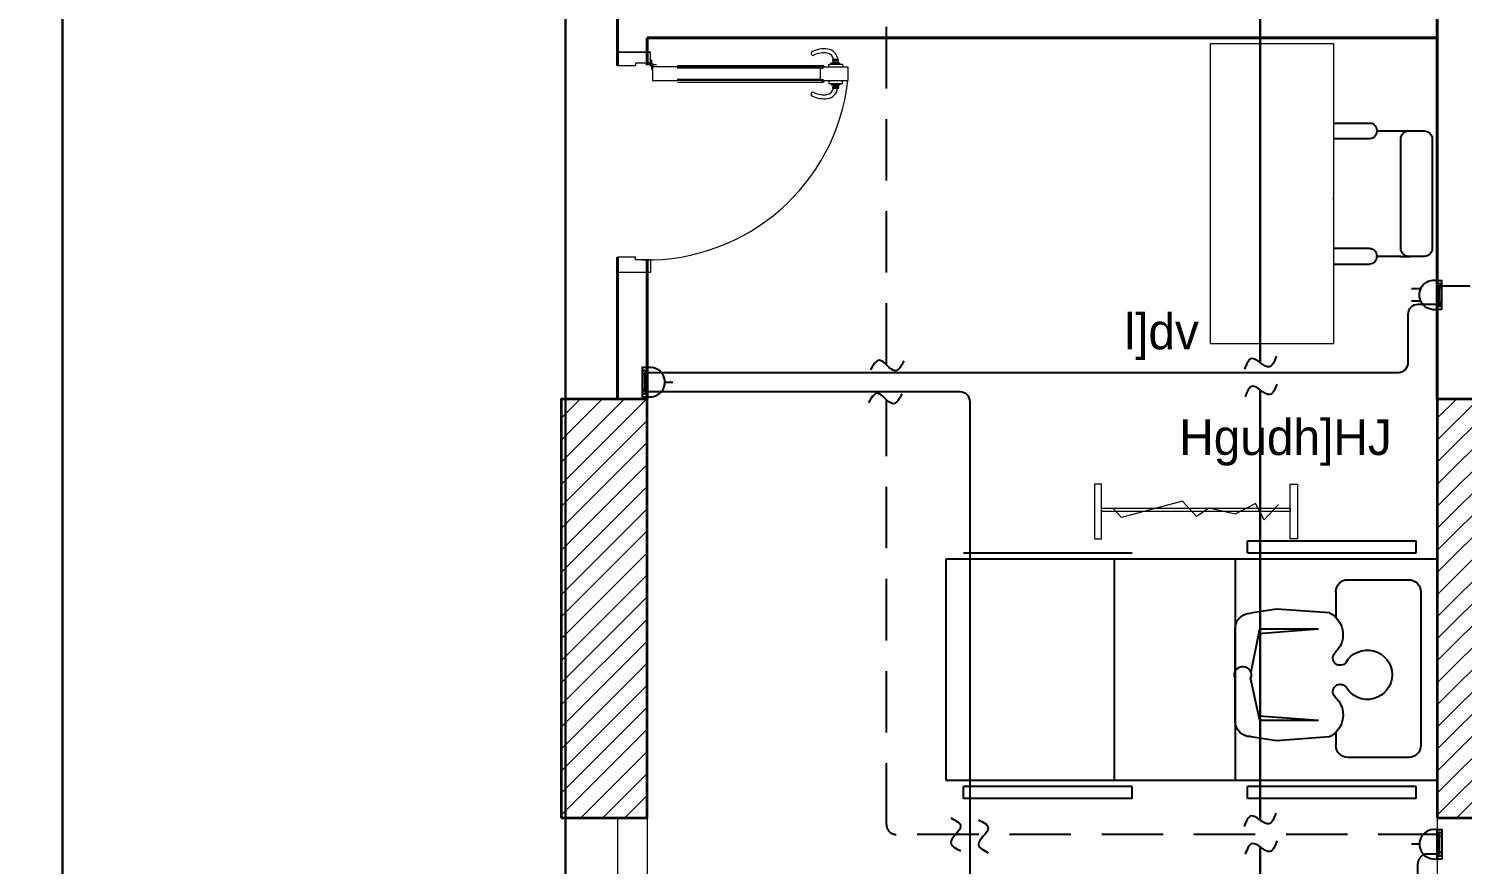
# Model space of a CAD drawing. Header units: inches. Extents: x 3955 to 4125, y 4886 to 4983.
# Drawn here: x 4036.24 to 4042.08, y 4931.27 to 4934.67 of the extents above; entities that cross this region are included whole.
import ezdxf

# ---------------------------------------------------------------- set-up
doc = ezdxf.new("R2010")
doc.units = ezdxf.units.IN
doc.header["$MEASUREMENT"] = 0
doc.linetypes.add('HIDDEN', pattern=[0.375, 0.25, -0.125])
doc.layers.get('0').update_dxf_attribs({"lineweight": 35})
for name, color, linetype, lineweight in [('Column(S)', 24, 'Continuous', 35), ('DIM IN', 12, 'Continuous', 15), ('DOOR', 24, 'Continuous', 18), ('hatch col(S)', 45, 'Continuous', 15), ('Shop Drawing', 3, 'Continuous', 30), ('TEXT', 152, 'Continuous', 30), ('walls', 7, 'Continuous', 40)]:
    doc.layers.add(name, color=color, linetype=linetype, lineweight=lineweight)
for name, color, linetype in [('E Wiring', 1, 'HIDDEN'), ('E-CUT', 30, 'Continuous'), ('E-POWER', 3, 'Continuous'), ('finish', 32, 'Continuous'), ('N Wiring', 255, 'Continuous'), ('UMG-ML', 251, 'Continuous')]:
    doc.layers.add(name, color=color, linetype=linetype)
doc.styles.add('SOSA', font='sosa.shx')

# ---------------------------------------------------------------- blocks, each defined once
blk = doc.blocks.new('A$C73D03C2A')
at = {"layer": 'DOOR', "linetype": 'Continuous'}
for p, q in [((0.0714, 0.8128), (0.0714, 0.9107)), ((0.0714, 0.9107), (0.1258, 0.9107)), ((0.1258, 0.8128), (0.1258, 0.9107)), ((0.0412, 0.8522), (0.0412, 0.8715)), ((0.0463, 0.8522), (0.0463, 0.8715)), ((0.0466, 0.8522), (0.0466, 0.8721)), ((0.0529, 0.8721), (0.0466, 0.8721)), ((0.0529, 0.8522), (0.0466, 0.8522)), ((0.0529, 0.8522), (0.0529, 0.8721)), ((0.0551, 0.8453), (0.0551, 0.879)), ((0.0605, 0.879), (0.0551, 0.879)), ((0.0605, 0.8351), (0.0605, 0.8895)), ((0.0605, 0.8895), (0.0714, 0.8895)), ((0.1367, 0.8895), (0.1258, 0.8895)), ((0.1367, 0.8351), (0.1367, 0.8895)), ((0.1367, 0.879), (0.1421, 0.879)), ((0.1421, 0.8453), (0.1421, 0.879)), ((0.1443, 0.8721), (0.1506, 0.8721)), ((0.1443, 0.8522), (0.1443, 0.8721)), ((0.1443, 0.8522), (0.1506, 0.8522)), ((0.1506, 0.8522), (0.1506, 0.8721)), ((0.156, 0.8721), (0.1558, 0.8721)), ((0.156, 0.8522), (0.156, 0.8721)), ((0.0605, 0.8453), (0.0551, 0.8453)), ((0.0714, 0.8351), (0.0605, 0.8351)), ((0.0659, 0.2365), (0.0659, 0.8124)), ((0.0706, 0.8171), (0.0706, 0.8076)), ((0.0714, 0.8128), (0.0714, 0.2363)), ((0.0757, 0.8128), (0.0714, 0.8128)), ((0.0757, 0.8019), (0.0757, 0.8128)), ((0.0757, 0.8019), (0.0757, 0.2363)), ((0.0757, 0.8019), (0.1214, 0.8019)), ((0.1214, 0.8019), (0.1214, 0.8128)), ((0.1214, 0.8128), (0.1258, 0.8128)), ((0.1214, 0.8019), (0.1214, 0.2363)), ((0.1258, 0.8351), (0.1367, 0.8351)), ((0.1258, 0.8128), (0.1258, 0.2363)), ((0.1266, 0.8171), (0.1266, 0.8076)), ((0.1313, 0.2365), (0.1313, 0.8124)), ((0.1367, 0.8453), (0.1421, 0.8453)), ((0.0714, 0.2363), (0.0714, 0.1384)), ((0.1258, 0.1384), (0.1258, 0.2363)), ((0.0127, 0), (0.0127, 0.1306)), ((0.0563, 0.1306), (0.0127, 0.1306)), ((0.0563, 0.1306), (0.0563, 0.0707)), ((0.0714, 0.1384), (0.1258, 0.1384)), ((0.8351, 0.1306), (0.8351, 0.0707)), ((0.8351, 0.1306), (0.8839, 0.1306)), ((0.8839, 0), (0.8839, 0.1306)), ((0.0563, 0.0707), (0.0671, 0.0707)), ((0.0671, 0.0707), (0.0671, 0)), ((0.8242, 0.0707), (0.8242, 0)), ((0.8351, 0.0707), (0.8242, 0.0707)), ((0.0671, 0), (0.0127, 0)), ((0.8242, 0), (0.8839, 0))]:
    blk.add_line(p, q, dxfattribs=at)
at = {"layer": 'DOOR'}
for p, q in [((0.0127, 0.1307), (0.0127, 0)), ((0.0127, 0.1307), (0.0127, 0)), ((0.0127, 0.1307), (0.0127, 0)), ((0.0435, 0.1345), (0.0822, 0.1345)), ((0.0563, 0.1306), (0.0714, 0.1384)), ((0.0638, 0.1538), (0.0638, 0.1152))]:
    blk.add_line(p, q, dxfattribs=at)
at = {"layer": 'DOOR', "linetype": 'Continuous'}
blk.add_circle((0.0638, 0.1345), 0.00617, dxfattribs=at)
at = {"layer": 'DOOR'}
blk.add_arc((0.0349, 0.1156), 0.8003, 358.9289, 83.4773, dxfattribs=at)
at = {"layer": 'DOOR', "linetype": 'Continuous'}
for centre, radius, start, end in [((0.0462, 0.8251), 0.0459, 96.2766, 172.4946), ((0.0462, 0.8251), 0.0297, 99.7089, 172.4946), ((0.0437, 0.8715), 0.00259, 0, 180), ((0.0437, 0.8522), 0.00259, 180, 0), ((0.1532, 0.8721), 0.00262, 0, 192.4511), ((0.1532, 0.8522), 0.00262, 167.5489, 0), ((0.151, 0.8244), 0.0459, 7.5054, 83.7234), ((0.151, 0.8244), 0.0297, 7.5054, 80.2911), ((0.1052, 0.8173), 0.1054, 172.4946, 205.9899), ((0.106, 0.8158), 0.0903, 171.5898, 204.9077), ((0.0706, 0.8124), 0.00476, 90, 270), ((0.1266, 0.8124), 0.00476, 270, 90), ((0.0912, 0.8151), 0.0903, 335.0923, 8.4102), ((0.092, 0.8166), 0.1054, 334.0101, 7.5054), ((0.0179, 0.7732), 0.00773, 195.2913, 36.6885), ((0.1793, 0.7725), 0.00773, 143.3115, 344.7087)]:
    blk.add_arc(centre, radius, start, end, dxfattribs=at)
blk = doc.blocks.new('d33dd3')
at = {"layer": 'UMG-ML'}
for p, q in [((-0.2736, -0.6875, 0), (-0.2736, 1.3125, 0)), ((-0.2736, 1.3125, 0), (0.6264, 1.3125, 0)), ((0.6264, 1.3125, 0), (0.6264, -0.6875, 0)), ((-0.3478, 1.2266, 0), (-0.3478, 0.5408, 0)), ((-0.3478, 1.2266, 0), (-0.2986, 1.2266, 0)), ((-0.2986, 1.2266, 0), (-0.2986, 0.5408, 0)), ((0.4933, 1.2456, 0), (-0.132, 1.2456, 0)), ((0.6514, 1.2266, 0), (0.7006, 1.2266, 0)), ((0.6514, 0.5408, 0), (0.6514, 1.2266, 0)), ((0.7006, 0.5408, 0), (0.7006, 1.2266, 0)), ((-0.1813, 1.1964, 0), (-0.1813, 0.949, 0)), ((0.5425, 0.949, 0), (0.5425, 1.1964, 0)), ((-0.079, 0.8998, 0), (-0.132, 0.8998, 0)), ((0.4933, 0.8998, 0), (0.3893, 0.8998, 0)), ((-0.0974, 0.8741, 0), (-0.1129, 0.6585, 0)), ((-0.0303, 0.83, 0), (-0.0306, 0.5902, 0)), ((-0.0303, 0.83, 0), (-0.0123, 0.5863, 0)), ((0.341, 0.8296, 0), (0.3224, 0.5859, 0)), ((0.341, 0.8296, 0), (0.3407, 0.5898, 0)), ((0.4083, 0.8735, 0), (0.4233, 0.6578, 0)), ((-0.1129, 0.6585, 0), (-0.0964, 0.5537, 0)), ((0.4233, 0.6578, 0), (0.4065, 0.5531, 0)), ((-0.0306, 0.5902, 0), (0.1437, 0.5533, 0)), ((0.3407, 0.5898, 0), (0.1666, 0.5534, 0)), ((-0.3478, 0.5408, 0), (-0.2986, 0.5408, 0)), ((0.6514, 0.5408, 0), (0.7006, 0.5408, 0)), ((-0.2736, 0.4921, 0), (0.6264, 0.4921, 0)), ((-0.0336, 0.4908, 0), (0.1403, 0.4906, 0)), ((0.1701, 0.4905, 0), (0.3435, 0.4903, 0)), ((-0.3478, 0.0708), (-0.3478, -0.615, 0)), ((-0.3478, 0.0708), (-0.2986, 0.0708)), ((-0.2986, 0.0708), (-0.2986, -0.615, 0)), ((0.6514, -0.615, 0), (0.6514, 0.0708)), ((-0.2736, 0), (0.6264, 0)), ((-0.3478, -0.615, 0), (-0.2986, -0.615, 0)), ((0.6264, -0.6875, 0), (-0.2736, -0.6875, 0))]:
    blk.add_line(p, q, dxfattribs=at)
at = {"layer": 'UMG-ML', "extrusion": (2.41083e-16, 3.09637e-09, 1)}
for centre, major_axis, start_param, end_param in [((-0.132, 1.1964, 0), (-0.0348, 0.0348), -0.785398, 0.785398), ((0.4933, 1.1964, 0), (0.0348, 0.0348), 5.497787, 7.068583), ((0.1556, 1.0283, 0), (0.0711, 0.0711), 4.437256, 9.697548), ((-0.132, 0.949, 0), (0.0348, 0.0348), 2.356194, 3.926991), ((0.087, 0.9178, 0), (-0.0211, 0.0211), 1.847116, 4.797711), ((0.2239, 0.9176, 0), (0.0211, 0.0211), 1.483111, 4.433706), ((0.4933, 0.949, 0), (-0.0348, 0.0348), 2.356194, 3.926991), ((-0.0081, 0.8294, 0), (0.0706, 0.0706), 6.221447, 8.175497), ((0.0951, 0.9325, 0), (-0.033, 0.033), 1.439158, 1.849731), ((0.2159, 0.9324, 0), (0.033, 0.033), 4.431091, 4.841664), ((0.3189, 0.829, 0), (0.0706, 0.0706), 5.959307, 7.791512), ((-0.0335, 0.5536, 0), (0.0444, 0.0444), 2.355013, 3.925809), ((0.1552, 0.5212, 0), (-0.0241, 0.0241), 1.902531, 5.841527), ((0.3436, 0.5532, 0), (0.0444, 0.0444), 3.925809, 5.496605)]:
    blk.add_ellipse(centre, major_axis=major_axis, ratio=1, start_param=start_param, end_param=end_param, dxfattribs=at)
blk = doc.blocks.new('A$C62E15A51')
at = {"layer": 'UMG-ML', "color": 34}
for p, q in [((0.0319, 0.3725), (0.0319, 0.3086)), ((0.5106, 0.4044), (0.0638, 0.4044)), ((0.5425, 0.3086), (0.5425, 0.3725)), ((0.0319, 0.2767), (0.0319, 0.3163)), ((0.5425, 0.2767), (0.5425, 0.3163)), ((0.0319, 0.2767), (0.0319, 0.1787)), ((0.0638, 0.2767), (0.5106, 0.2767)), ((0.5425, 0.1787), (0.5425, 0.2767)), ((0.0287, 0.1787), (0.0351, 0.1787)), ((0.5457, 0.1787), (0.5393, 0.1787)), ((0, 0.0044), (0, 0.15)), ((0.0638, 0.15), (0.0638, 0.0044)), ((0.5106, 0.15), (0.5106, 0.0044)), ((0.5744, 0.0044), (0.5744, 0.15)), ((0.269, 0), (0.269, 0.0044))]:
    blk.add_line(p, q, dxfattribs=at)
for centre, radius, start, end in [((0.0638, 0.3725), 0.0319, 90.00034, 180.00034), ((0.5106, 0.3725), 0.0319, 0.00034, 90.00034), ((0.0638, 0.3086), 0.0319, 180.00034, 270.00034), ((0.5106, 0.3086), 0.0319, 270.00034, 0.00034), ((0.0287, 0.15), 0.0287, 90.00034, 180.00034), ((0.0351, 0.15), 0.0287, 0.00034, 90.00034), ((0.5393, 0.15), 0.0287, 90.00034, 180.00034), ((0.5457, 0.15), 0.0287, 0.00034, 90.00034)]:
    blk.add_arc(centre, radius, start, end, dxfattribs=at)
blk = doc.blocks.new('S2')
at = {"linetype": 'Continuous'}
for p, q in [((-62, 167), (-62, 260)), ((62, 167), (62, 260))]:
    blk.add_line(p, q, dxfattribs=at)
blk.add_line((-147, 0), (147, 0))
blk.add_lwpolyline([(147, 0), (-147, 0), (-147, -44), (147, -44)], close=True)
for centre in [(-93, -22), (93, -22)]:
    blk.add_circle(centre, 19.4)
blk.add_arc((0, 30), 150, 348.4616, 191.5384, dxfattribs=at)
blk = doc.blocks.new('S1')
for p, q in [((0, 180), (0, 260)), ((-147, 0), (147, 0))]:
    blk.add_line(p, q)
blk.add_lwpolyline([(147, 0), (-147, 0), (-147, -48), (147, -48)], close=True)
for centre in [(-99, -24), (99, -24)]:
    blk.add_circle(centre, 22.2)
at = {"linetype": 'Continuous'}
blk.add_arc((0, 30), 150, 348.4616, 191.5384, dxfattribs=at)
blk = doc.blocks.new('A$C606D7A20')
at = {"layer": 'hatch col(S)', "ltscale": 2.5}
h = blk.add_hatch(dxfattribs=at)
h.set_pattern_fill('ANSI31', color=256, scale=0.02, angle=-360)
h.set_pattern_definition([(45, (-150.37581, 292.86771), (-0.044901281, 0.044901281), [])])
h.paths.add_polyline_path([(24.31247, -5.29784), (23.96247, -5.29784), (23.96247, -7.00207), (24.31247, -7.00207)])
h = blk.add_hatch(dxfattribs=at)
h.set_pattern_fill('ANSI31', color=256, scale=0.02, angle=-360)
h.set_pattern_definition([(45, (-146.810725, 292.86771), (-0.044901281, 0.044901281), [])])
h.paths.add_polyline_path([(27.87755, -5.29784), (27.52755, -5.29784), (27.52755, -7.00207), (27.87755, -7.00207)])
at = {"layer": 'Column(S)', "ltscale": 2.5}
for points in [[(23.96247, -7.00207), (24.31247, -7.00207), (24.31247, -5.29784), (23.96247, -5.29784)], [(27.52755, -7.00207), (27.87755, -7.00207), (27.87755, -5.29784), (27.52755, -5.29784)]]:
    blk.add_lwpolyline(points, close=True, dxfattribs=at)
at = {"layer": 'DIM IN', "ltscale": 2.5}
for p, q in [((26.4912, -5.71379, 0), (26.24236, -5.78004, 0)), ((26.54795, -5.77649, 0), (26.4912, -5.71379, 0)), ((26.24236, -5.78004, 0), (26.20807, -5.74218, 0)), ((26.59998, -5.74218, 0), (26.54795, -5.77649, 0)), ((26.70576, -5.76706, 0), (26.59998, -5.74218, 0)), ((26.78758, -5.72325, 0), (26.70576, -5.76706, 0)), ((26.82305, -5.7895, 0), (26.78758, -5.72325, 0)), ((26.88099, -5.7268, 0), (26.82305, -5.7895, 0)), ((24.19247, -7.00207), (24.19247, -8.30463)), ((24.31247, -7.00207), (24.31247, -8.30463)), ((27.52755, -7.00207), (27.52755, -8.18463))]:
    blk.add_line(p, q, dxfattribs=at)
at = {"layer": 'DIM IN', "ltscale": 2.5, "elevation": 0}
for points in [[(26.60382, -3.85207), (26.60382, -5.07126), (27.10681, -5.07126), (27.10681, -3.85207)], [(26.13239, -5.64406), (26.13239, -5.86738), (26.16195, -5.86738), (26.16195, -5.64406)], [(26.95835, -5.64406), (26.95835, -5.86738), (26.92879, -5.86738), (26.92879, -5.64406)], [(26.92879, -5.74218), (26.92879, -5.75519), (26.16195, -5.75519), (26.16195, -5.74218)]]:
    blk.add_lwpolyline(points, close=True, dxfattribs=at)
at = {"layer": 'E Wiring'}
blk.add_lwpolyline([(25.2863, -5.15815), (25.2863, -0.24038)], dxfattribs=at)
blk.add_lwpolyline([(27.63793, -7.31374), (27.48848, -7.31374, -0.4142136), (27.44848, -7.27374), (27.44848, -7.18989, -0.4142136), (27.48848, -7.14989), (27.53717, -7.14989), (27.53717, -7.07024), (25.3263, -7.07024, -0.4142136), (25.2863, -7.03024), (25.2863, -5.3002)], format="xyb", dxfattribs=at)
at = {"layer": 'E-CUT'}
for points in [[(26.87295, -5.12428, 0), (26.84307, -5.16716, 0), (26.77295, -5.13291, 0), (26.74308, -5.17579, 0)], [(25.35717, -5.14369, 0), (25.32222, -5.18253, 0), (25.25688, -5.13987, 0), (25.22192, -5.17871, 0)], [(26.87531, -5.23687, 0), (26.84543, -5.27975, 0), (26.77532, -5.2455, 0), (26.74544, -5.28838, 0)], [(25.34909, -5.27816, 0), (25.31413, -5.317, 0), (25.24879, -5.27434, 0), (25.21384, -5.31318, 0)], [(26.87054, -6.98428, 0), (26.84148, -7.02772, 0), (26.77073, -6.99481, 0), (26.74167, -7.03824, 0)], [(25.5482, -7.00333), (25.58835, -7.03679), (25.5482, -7.1037), (25.58835, -7.13716)], [(25.66057, -7.01066), (25.70072, -7.04412), (25.66057, -7.11103), (25.70072, -7.14448)], [(26.87503, -7.09681, 0), (26.84597, -7.14024, 0), (26.77522, -7.10733, 0), (26.74616, -7.15077, 0)]]:
    blk.add_spline(points, degree=3, dxfattribs=at)
at = {"layer": 'N Wiring'}
blk.add_lwpolyline([(25.62671, -8.19425), (25.62671, -5.30886, 0.4142136), (25.58671, -5.26886), (24.30283, -5.26886), (24.30283, -5.18921), (27.36951, -5.18921, 0.4142136), (27.40951, -5.14921), (27.40951, -4.95149, -0.4142136), (27.44951, -4.91149), (27.53619, -4.91149), (27.53619, -4.8364), (27.66053, -4.8364, 0.4142136)], format="xyb", dxfattribs=at)
at = {"layer": 'Shop Drawing'}
for points in [[(21.93458, -1.82553), (21.93458, -9.35995, -0.4142136), (21.89458, -9.39995), (19.59281, -9.39995, -0.4142136), (19.55281, -9.35995), (19.55281, -8.83282, -0.4142136), (19.59281, -8.79282), (20.48283, -8.79282)], [(26.80727, -7.12146), (26.80727, -9.43995, -0.4142136), (26.76727, -9.47995), (19.51281, -9.47995, -0.4142136), (19.47281, -9.43995), (19.47281, -8.79996, -0.4142136), (19.51281, -8.75996), (20.48283, -8.75996)]]:
    blk.add_lwpolyline(points, format="xyb", dxfattribs=at)
at = {"layer": 'Shop Drawing', "elevation": 0}
blk.add_lwpolyline([(23.98102, -2.61358), (23.98102, -9.39995, -0.4142136), (23.94102, -9.43995), (19.55281, -9.43995, -0.4142136), (19.51281, -9.39995), (19.51281, -8.81603, -0.4142136), (19.55281, -8.77603), (20.48283, -8.77603)], format="xyb", dxfattribs=at)
at = {"layer": 'Shop Drawing'}
for points in [[(26.80727, -3.7298), (26.80727, -5.14949)], [(26.80727, -5.26036), (26.80727, -7.01208)]]:
    blk.add_lwpolyline(points, dxfattribs=at)
at = {"layer": 'walls', "ltscale": 2.5}
for p, q in [((27.52743, -1.70324), (27.52743, -5.29784)), ((24.19245, -3.59241), (24.19245, -3.94137)), ((24.31245, -3.82734), (24.31245, -3.93796)), ((24.31245, -3.82734), (27.52743, -3.82734)), ((24.19245, -4.72024), (24.19245, -5.29784)), ((24.31245, -4.73144), (24.31245, -5.29784))]:
    blk.add_line(p, q, dxfattribs=at)
at = {"layer": 'DIM IN', "ltscale": 2.5, "xscale": -1, "rotation": 270}
blk.add_blockref('d33dd3', (26.21501, -6.57587, 0), dxfattribs=at)
at = {"layer": 'DOOR', "ltscale": 2.5, "xscale": 1.028836370296499, "yscale": 1.028836370296499, "zscale": 1.028836370296499, "rotation": 270}
blk.add_blockref('A$C73D03C2A', (24.19245, -3.87229), dxfattribs=at)
at = {"layer": 'E-POWER', "yscale": 0.0004022874689625001, "zscale": 0.0004022874689625001}
for name, p, xscale, rotation in [('S2', (27.52743, -4.87394), -0.0004022874689625001, 90), ('S1', (24.31245, -5.22904), 0.0004022874689625001, 270.0000000001356), ('S1', (27.52755, -7.11007), 0.0004022874689625001, 90.00000000048193)]:
    blk.add_blockref(name, p, dxfattribs=dict(at, xscale=xscale, rotation=rotation))
at = {"layer": 'finish', "ltscale": 2.5, "xscale": -1, "rotation": 270.0003434799641}
blk.add_blockref('A$C62E15A51', (27.10244, -4.74887, 0), dxfattribs=at)
at = {"layer": 'TEXT', "linetype": 'Continuous', "ltscale": 0.09, "style": 'SOSA'}
for s, p in [('l]dv', (26.25513, -5.095, 0)), ('Hgudh]HJ', (26.47774, -5.52573, 0))]:
    blk.add_text(s, height=0.145417, dxfattribs=at).set_placement(p)

msp = doc.modelspace()

# ---------------------------------------------------------------- block references
msp.add_blockref('A$C606D7A20', (4014.4456, 4938.4649))

doc.saveas('drawing.dxf')
